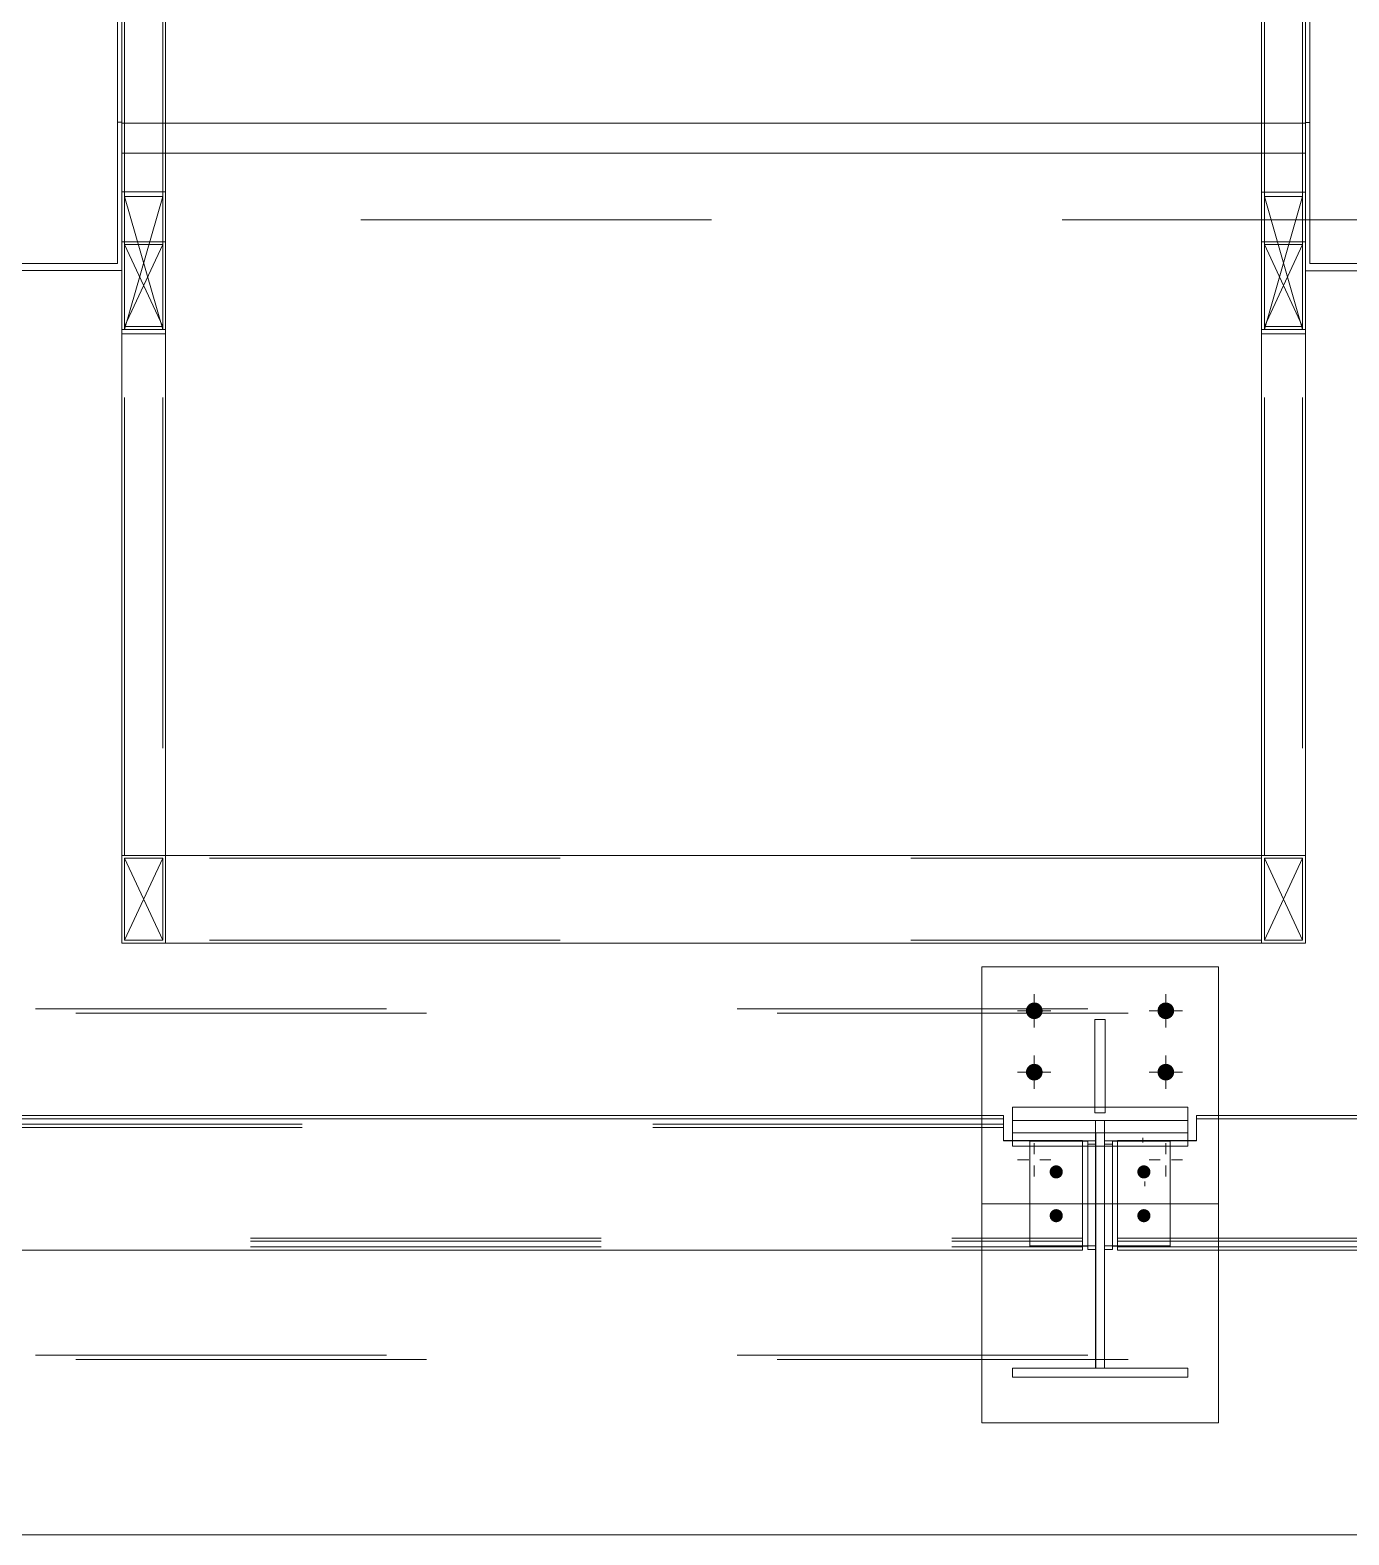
# Model space of a CAD drawing. Header units: millimetres. Extents: x 652937 to 1670132, y 1473552 to 2851037.
# Drawn here: x 663472.947 to 663474.451, y 1524461.732 to 1524463.448 of the extents above; entities that cross this region are included whole.
import ezdxf

# ---------------------------------------------------------------- set-up
doc = ezdxf.new("R2010")
doc.units = ezdxf.units.MM
doc.linetypes.add('XKITLINE00', pattern=[0])
doc.linetypes.add('XKITLINE02', pattern=[4, 2, -2])
doc.layers.add('Bolt', color=7, linetype='Continuous', lineweight=0)
doc.layers.add('Part', color=7, linetype='Continuous', lineweight=0)

# ---------------------------------------------------------------- blocks, each defined once
blk = doc.blocks.new('*A768424')
at = {"layer": 'Part', "color": 7, "linetype": 'XKITLINE02', "lineweight": 0}
blk.add_line((394.581399, 141.236798), (475.601482, 141.236798), dxfattribs=at)
blk = doc.blocks.new('*A889544')
at = {"layer": 'Part', "color": 7, "linetype": 'XKITLINE00', "lineweight": 0}
blk.add_line((475.101557, 133.736798), (440.581603, 133.736798), dxfattribs=at)
blk = doc.blocks.new('*A890545')
at = {"layer": 'Part', "color": 7, "linetype": 'XKITLINE02', "lineweight": 0}
for p, q in [((474.726496, 136.736798), (440.956029, 136.736798)), ((440.956029, 136.711798), (474.726495, 136.711798)), ((440.956029, 134.736798), (474.726496, 134.736798)), ((474.726495, 134.761798), (440.956126, 134.761798))]:
    blk.add_line(p, q, dxfattribs=at)
blk = doc.blocks.new('*A893548')
at = {"layer": 'Part', "color": 7, "linetype": 'XKITLINE00', "lineweight": 0}
for p, q in [((466.246617, 136.128559), (458.401617, 136.128559)), ((458.401617, 136.128559), (458.40164, 136.108933)), ((466.24664, 136.108933), (466.246617, 136.128559)), ((466.24664, 136.108933), (458.40164, 136.108933)), ((458.40164, 136.108933), (458.40164, 135.984105)), ((466.24664, 135.984105), (466.24664, 136.108933)), ((458.401638, 135.985675), (458.351732, 135.985675)), ((458.40164, 135.984105), (458.351732, 135.984105)), ((466.296732, 135.985675), (466.246638, 135.985675)), ((466.296732, 135.984105), (466.24664, 135.984105)), ((457.951638, 135.382506), (457.951638, 135.359961)), ((457.951638, 135.359961), (466.696656, 135.359961)), ((466.696656, 135.382506), (466.696656, 135.359961))]:
    blk.add_line(p, q, dxfattribs=at)
at = {"layer": 'Part', "color": 7, "linetype": 'XKITLINE02', "lineweight": 0}
for p, q in [((458.401617, 136.078628), (458.401617, 136.128559)), ((466.246617, 136.128559), (466.246617, 136.078628)), ((466.246617, 136.078628), (458.401617, 136.078628)), ((458.401638, 136.060572), (458.401617, 136.078628)), ((466.246638, 136.060572), (458.401638, 136.060572)), ((458.401638, 135.985675), (458.401638, 136.060572)), ((466.246617, 136.078628), (466.246638, 136.060572)), ((466.246638, 135.985675), (466.246638, 136.060572)), ((457.951638, 135.985675), (457.951636, 135.411463)), ((458.351732, 135.985675), (457.951638, 135.985675)), ((457.95164, 135.984105), (457.951638, 135.985675)), ((457.95164, 135.984105), (457.951638, 135.382506)), ((458.351732, 135.984105), (457.95164, 135.984105)), ((458.40164, 135.984105), (458.401638, 135.985675)), ((466.24664, 135.984105), (466.246638, 135.985675)), ((466.696656, 135.985675), (466.296732, 135.985675)), ((466.696658, 135.984105), (466.296732, 135.984105)), ((466.696654, 135.411463), (466.696656, 135.985675)), ((466.696656, 135.985675), (466.696658, 135.984105)), ((466.696658, 135.984105), (466.696656, 135.382506)), ((457.951636, 135.411463), (457.951615, 135.429519)), ((457.951615, 135.429519), (457.951615, 135.379587)), ((457.951615, 135.429519), (466.696633, 135.429519)), ((466.696633, 135.379587), (466.696633, 135.429519)), ((466.696633, 135.429519), (466.696654, 135.411463)), ((457.951615, 135.379587), (457.951638, 135.359961)), ((457.951615, 135.379587), (466.696633, 135.379587)), ((457.951636, 135.411463), (466.696654, 135.411463)), ((466.696633, 135.379587), (466.696656, 135.359961))]:
    blk.add_line(p, q, dxfattribs=at)
blk = doc.blocks.new('*A946601')
at = {"layer": 'Part', "color": 7, "linetype": 'XKITLINE02', "lineweight": 0}
for p, q in [((461.192701, 142.802535), (461.192717, 142.272179)), ((461.217716, 142.260135), (461.217699, 142.791891)), ((461.192717, 142.272179), (461.192736, 141.759837)), ((461.217731, 141.83667), (461.217716, 142.260135)), ((461.217754, 142.185976), (461.217764, 141.923913)), ((461.217755, 141.252837), (461.217731, 141.83667)), ((461.192736, 141.759837), (461.192756, 141.267531)), ((461.192756, 141.267531), (461.192769, 140.98796)), ((461.217769, 140.947189), (461.217755, 141.252837))]:
    blk.add_line(p, q, dxfattribs=at)
at = {"layer": 'Part', "color": 7, "linetype": 'XKITLINE00', "lineweight": 0}
for p, q in [((461.19276, 142.014355), (461.192742, 142.501012)), ((461.217745, 142.417504), (461.217754, 142.185976)), ((461.192769, 141.793087), (461.19276, 142.014355)), ((461.217764, 141.923913), (461.217769, 141.793085)), ((461.192769, 140.98796), (461.192769, 141.793087)), ((461.217769, 141.793085), (461.192769, 141.793087)), ((461.217769, 140.947189), (461.217769, 141.793085)), ((460.467769, 140.947248), (461.217769, 140.947189)), ((460.492769, 140.988015), (461.192769, 140.98796))]:
    blk.add_line(p, q, dxfattribs=at)
blk = doc.blocks.new('*A948603')
at = {"layer": 'Part', "color": 7, "linetype": 'XKITLINE02', "lineweight": 0}
for p, q in [((467.967699, 142.791891), (467.967716, 142.260135)), ((467.992717, 142.272179), (467.992701, 142.802535)), ((467.967716, 142.260135), (467.967734, 141.746441)), ((467.992736, 141.759837), (467.992717, 142.272179)), ((467.967754, 142.185976), (467.96776, 142.014355)), ((467.96776, 142.014355), (467.967764, 141.923913)), ((467.967734, 141.746441), (467.967755, 141.252837)), ((467.992756, 141.267531), (467.992736, 141.759837)), ((467.992769, 140.987429), (467.992756, 141.267531)), ((467.967755, 141.252837), (467.967769, 140.946662))]:
    blk.add_line(p, q, dxfattribs=at)
at = {"layer": 'Part', "color": 7, "linetype": 'XKITLINE00', "lineweight": 0}
for p, q in [((467.992742, 142.501012), (467.99276, 142.014355)), ((467.967745, 142.417504), (467.967754, 142.185976)), ((467.99276, 142.014355), (467.992769, 141.792481)), ((467.967764, 141.923913), (467.967769, 141.792483)), ((467.967769, 141.792483), (467.967769, 140.946662)), ((467.992769, 141.792481), (467.967769, 141.792483)), ((467.992769, 140.987429), (467.992769, 141.792481)), ((467.967769, 140.946662), (468.717769, 140.946604)), ((467.992769, 140.987429), (468.692769, 140.987375))]:
    blk.add_line(p, q, dxfattribs=at)
blk = doc.blocks.new('*A949604')
at = {"layer": 'Part', "color": 7, "linetype": 'XKITLINE00', "lineweight": 0}
for p, q in [((467.967675, 149.786797), (461.217652, 149.786797)), ((461.217675, 146.836809), (461.217675, 149.786797)), ((467.967652, 149.786797), (467.967675, 149.786797)), ((467.967675, 149.786797), (467.967675, 146.836809)), ((461.217676, 146.259713), (461.217675, 146.836809)), ((467.967675, 146.836809), (467.967676, 146.259713)), ((461.217677, 146.068234), (461.217679, 145.685025)), ((467.967677, 146.068234), (467.967679, 145.685025)), ((461.217682, 145.45728), (461.217685, 145.115096)), ((467.967682, 145.45728), (467.967685, 145.115096)), ((461.217688, 144.874256), (461.217693, 144.552265)), ((467.967688, 144.874256), (467.967693, 144.552265)), ((461.217697, 144.306798), (461.217703, 143.998843)), ((467.967697, 144.306798), (467.967703, 143.998843)), ((461.217708, 143.753196), (461.217715, 143.457103)), ((467.967708, 143.753196), (467.967715, 143.457103)), ((461.217721, 143.21416), (461.217729, 142.929268)), ((467.967721, 143.21416), (467.967729, 142.929268)), ((461.217737, 142.691168), (461.217745, 142.417504)), ((467.967736, 142.691168), (467.967745, 142.417504)), ((461.217754, 142.185976), (461.217764, 141.923913)), ((467.967754, 142.185976), (467.967764, 141.923913)), ((461.217769, 141.788302), (467.967769, 141.787731)), ((461.217769, 141.616714), (461.217769, 141.788302)), ((467.967769, 141.616143), (467.967769, 141.787731)), ((467.967769, 141.616143), (461.217769, 141.616714))]:
    blk.add_line(p, q, dxfattribs=at)
at = {"layer": 'Part', "color": 7, "linetype": 'XKITLINE02', "lineweight": 0}
for p, q in [((461.217652, 148.536797), (461.217652, 149.786797)), ((467.967652, 148.536797), (467.967652, 149.786797)), ((461.217658, 148.536797), (461.217658, 149.686797)), ((461.217658, 149.686797), (461.217669, 149.686797)), ((461.217658, 149.686797), (467.967669, 149.686797)), ((461.217669, 149.686797), (461.217669, 146.83681)), ((467.967658, 148.536797), (467.967658, 149.686797)), ((467.967669, 149.686797), (467.967669, 146.83681)), ((467.967658, 148.536797), (461.217652, 148.536797)), ((467.967652, 148.536797), (467.967658, 148.536797)), ((461.217669, 146.83681), (461.21767, 146.24164)), ((467.96767, 146.271676), (467.967669, 146.83681)), ((461.21767, 146.24164), (461.217674, 145.649019)), ((461.217676, 146.259713), (461.217677, 146.068234)), ((467.967673, 145.708792), (467.96767, 146.271676)), ((467.967676, 146.259713), (467.967676, 146.24818)), ((467.967676, 146.24818), (467.967677, 146.068234)), ((461.217674, 145.649019), (461.217679, 145.061485)), ((461.217679, 145.685025), (461.217682, 145.45728)), ((467.967679, 145.15036), (467.967673, 145.708792)), ((467.967679, 145.685025), (467.96768, 145.662072)), ((467.96768, 145.662072), (467.967682, 145.45728)), ((467.967686, 144.598583), (467.967679, 145.15036)), ((461.217679, 145.061485), (461.217688, 144.481553)), ((461.217685, 145.115096), (461.217688, 144.874256)), ((467.967685, 145.115096), (467.967685, 145.080994)), ((467.967685, 145.080994), (467.967688, 144.874256)), ((461.217693, 144.552265), (461.217697, 144.306798)), ((467.967698, 143.911706), (467.967686, 144.598583)), ((467.967693, 144.552265), (467.967694, 144.507434)), ((461.217688, 144.481553), (461.217698, 143.911706)), ((467.967694, 144.507434), (467.967697, 144.306798)), ((461.217703, 143.998843), (461.217708, 143.753196)), ((467.967703, 143.998843), (467.967704, 143.94385)), ((467.967704, 143.94385), (467.967708, 143.753196)), ((461.217698, 143.911706), (461.217711, 143.354385)), ((467.967711, 143.354385), (467.967698, 143.911706)), ((461.217715, 143.457103), (461.217721, 143.21416)), ((467.967715, 143.457103), (467.967716, 143.392653)), ((461.217711, 143.354385), (461.217726, 142.811976)), ((467.967726, 142.811976), (467.967711, 143.354385)), ((467.967716, 143.392653), (467.967721, 143.21416)), ((461.217729, 142.929268), (461.217737, 142.691168)), ((467.967729, 142.929268), (467.967731, 142.856205)), ((461.217726, 142.811976), (461.217743, 142.286802)), ((467.967743, 142.286802), (467.967726, 142.811976)), ((467.967731, 142.856205), (467.967736, 142.691168)), ((461.217745, 142.417504), (461.217754, 142.185976)), ((467.967745, 142.417504), (467.967748, 142.336802)), ((467.967748, 142.336802), (467.967754, 142.185976)), ((461.217743, 142.286802), (461.217762, 141.781113)), ((467.967762, 141.781113), (467.967743, 142.286802)), ((461.217764, 141.923913), (461.217767, 141.83667)), ((467.967764, 141.923913), (467.967769, 141.792483)), ((461.217762, 141.781113), (461.217769, 141.616714)), ((461.217769, 141.793085), (461.217767, 141.83667)), ((461.217769, 141.793085), (461.217769, 141.788302)), ((467.967769, 141.616143), (467.967762, 141.781113)), ((467.967769, 141.792483), (467.967769, 141.787731))]:
    blk.add_line(p, q, dxfattribs=at)
blk = doc.blocks.new('*A1043698')
at = {"layer": 'Part', "color": 7, "linetype": 'XKITLINE02', "lineweight": 0}
for p, q in [((467.967661, 146.836801), (467.717661, 146.836801)), ((467.717661, 146.836801), (467.717661, 143.76488)), ((467.717662, 146.257558), (467.717661, 146.836801)), ((467.967661, 146.836801), (467.967661, 143.76488)), ((467.967661, 146.836801), (467.967662, 146.24818)), ((467.733661, 143.812091), (467.951661, 146.327673)), ((467.951661, 143.812091), (467.733661, 146.327673)), ((467.733661, 146.327673), (467.733661, 143.812091)), ((467.733661, 146.327673), (467.951661, 146.327673)), ((467.951661, 146.327673), (467.951661, 143.812091)), ((467.717666, 145.680602), (467.717662, 146.257558)), ((467.733661, 146.256554), (467.733665, 145.678597)), ((467.951665, 145.678597), (467.951661, 146.256554)), ((467.967662, 146.24818), (467.967666, 145.662072)), ((467.717671, 145.108209), (467.717666, 145.680602)), ((467.733665, 145.678597), (467.73367, 145.105211)), ((467.95167, 145.105211), (467.951665, 145.678597)), ((467.967666, 145.662072), (467.967672, 145.080994)), ((467.717679, 144.542637), (467.717671, 145.108209)), ((467.73367, 145.105211), (467.733678, 144.538658)), ((467.951678, 144.538658), (467.95167, 145.105211)), ((467.967672, 145.080994), (467.967679, 144.507434)), ((467.717689, 143.98612), (467.717679, 144.542637)), ((467.733678, 144.538658), (467.733688, 143.981175)), ((467.951688, 143.981175), (467.951678, 144.538658)), ((467.967679, 144.507434), (467.96769, 143.94385)), ((467.717701, 143.440853), (467.717689, 143.98612)), ((467.733688, 143.981175), (467.7337, 143.434963)), ((467.9517, 143.434963), (467.951688, 143.981175)), ((467.96769, 143.94385), (467.967702, 143.392653)), ((467.717661, 143.76488), (467.967661, 143.76488)), ((467.717661, 143.76488), (467.717672, 143.25679)), ((467.733661, 143.812091), (467.951661, 143.812091)), ((467.733673, 143.26268), (467.733661, 143.812091)), ((467.951661, 143.812091), (467.951673, 143.26268)), ((467.967672, 143.25679), (467.967661, 143.76488)), ((467.717714, 142.908988), (467.717701, 143.440853)), ((467.7337, 143.434963), (467.733714, 142.902175)), ((467.951714, 142.902175), (467.9517, 143.434963)), ((467.967702, 143.392653), (467.967716, 142.856205)), ((467.717672, 143.25679), (467.717687, 142.696098)), ((467.733688, 142.702911), (467.733673, 143.26268)), ((467.951673, 143.26268), (467.951688, 142.702911)), ((467.967687, 142.696098), (467.967672, 143.25679)), ((467.71773, 142.392624), (467.717714, 142.908988)), ((467.733714, 142.902175), (467.73373, 142.384916)), ((467.95173, 142.384916), (467.951714, 142.902175)), ((467.967716, 142.856205), (467.967732, 142.336802)), ((467.717687, 142.696098), (467.717704, 142.151747)), ((467.733705, 142.159455), (467.733688, 142.702911)), ((467.951688, 142.702911), (467.951705, 142.159455)), ((467.967704, 142.151747), (467.967687, 142.696098)), ((467.717748, 141.8938), (467.71773, 142.392624)), ((467.73373, 142.384916), (467.733749, 141.83667)), ((467.951747, 141.885227), (467.95173, 142.384916)), ((467.967732, 142.336802), (467.967751, 141.83667)), ((467.717704, 142.151747), (467.717723, 141.625886)), ((467.733724, 141.63446), (467.733705, 142.159455)), ((467.951705, 142.159455), (467.951724, 141.63446)), ((467.967723, 141.625886), (467.967704, 142.151747)), ((467.717748, 141.8938), (467.71776, 141.616164)), ((467.951767, 141.414483), (467.951747, 141.885227)), ((467.733749, 141.83667), (467.733769, 141.369064)), ((467.967751, 141.83667), (467.967769, 141.395138)), ((467.717723, 141.625886), (467.717744, 141.12059)), ((467.733744, 141.129995), (467.733724, 141.63446)), ((467.951724, 141.63446), (467.951744, 141.129995)), ((467.967744, 141.12059), (467.967723, 141.625886)), ((467.951769, 141.369047), (467.951767, 141.414483)), ((467.717744, 141.12059), (467.717769, 140.586754)), ((467.733767, 140.648053), (467.733744, 141.129995)), ((467.951744, 141.129995), (467.951769, 140.610921)), ((467.967766, 140.637854), (467.967744, 141.12059)), ((467.733769, 140.610935), (467.733767, 140.648053)), ((467.967769, 140.586737), (467.967766, 140.637854))]:
    blk.add_line(p, q, dxfattribs=at)
at = {"layer": 'Part', "color": 7, "linetype": 'XKITLINE00', "lineweight": 0}
for p, q in [((467.71776, 141.616164), (467.717768, 141.414483)), ((467.717769, 141.395157), (467.717768, 141.414483)), ((467.717769, 141.395157), (467.717769, 140.586754)), ((467.717769, 141.395157), (467.967769, 141.395138)), ((467.951769, 140.610921), (467.733769, 141.369064)), ((467.733769, 141.369064), (467.951769, 141.369047)), ((467.733769, 140.610935), (467.733769, 141.369064)), ((467.733769, 140.610935), (467.951769, 141.369047)), ((467.951769, 141.369047), (467.951769, 140.610921)), ((467.967769, 140.586737), (467.967769, 141.395138)), ((467.717769, 140.586754), (467.967769, 140.586737)), ((467.951769, 140.610921), (467.733769, 140.610935))]:
    blk.add_line(p, q, dxfattribs=at)
blk = doc.blocks.new('*A1044699')
at = {"layer": 'Part', "color": 7, "linetype": 'XKITLINE02', "lineweight": 0}
for p, q in [((467.717631, 148.224297), (467.717631, 137.611803)), ((467.717661, 148.224297), (467.717661, 141.616164)), ((467.733632, 137.611803), (467.733632, 148.224297)), ((467.73366, 148.224297), (467.73366, 137.611803)), ((467.951632, 148.224297), (467.951632, 137.611803)), ((467.95166, 148.224297), (467.95166, 137.611803)), ((467.967631, 148.224297), (467.967631, 137.611803)), ((467.967661, 148.224297), (467.967661, 140.586737)), ((467.717661, 137.611803), (467.967661, 137.611803))]:
    blk.add_line(p, q, dxfattribs=at)
at = {"layer": 'Part', "color": 7, "linetype": 'XKITLINE00', "lineweight": 0}
for p, q in [((467.717661, 141.616164), (467.717661, 137.611803)), ((467.967661, 140.586737), (467.967661, 137.611803)), ((467.717631, 137.611803), (467.717661, 137.611803)), ((467.717769, 137.611803), (467.717661, 137.611803))]:
    blk.add_line(p, q, dxfattribs=at)
blk = doc.blocks.new('*A1045700')
at = {"layer": 'Part', "color": 7, "linetype": 'XKITLINE02', "lineweight": 0}
for p, q in [((467.717631, 137.611803), (467.717631, 137.111803)), ((467.717646, 137.611803), (467.717631, 137.611803)), ((467.951631, 137.127803), (467.733631, 137.595803)), ((467.733631, 137.127803), (467.951631, 137.595803)), ((467.733631, 137.595803), (467.733769, 137.595803)), ((467.733631, 137.595803), (467.733631, 137.127803)), ((467.733769, 137.595803), (467.733631, 137.595803)), ((467.951631, 137.595803), (467.951769, 137.595803)), ((467.967631, 137.111803), (467.967631, 137.611803)), ((467.733631, 137.127803), (467.733769, 137.127803)), ((467.733631, 137.127803), (467.733769, 137.127803)), ((467.951631, 137.127803), (467.951769, 137.127803)), ((467.967631, 137.111803), (467.967769, 137.111803))]:
    blk.add_line(p, q, dxfattribs=at)
at = {"layer": 'Part', "color": 7, "linetype": 'XKITLINE00', "lineweight": 0}
for p, q in [((467.717769, 137.611803), (467.717646, 137.611803)), ((467.967769, 137.611803), (467.717769, 137.611803)), ((467.717769, 137.611803), (467.717769, 137.111803)), ((467.951769, 137.127803), (467.733769, 137.595803)), ((467.733769, 137.127803), (467.951769, 137.595803)), ((467.951769, 137.595803), (467.733769, 137.595803)), ((467.733769, 137.595803), (467.733769, 137.127803)), ((467.951631, 137.127803), (467.951631, 137.595803)), ((467.951769, 137.127803), (467.951769, 137.595803)), ((467.967769, 137.111803), (467.967769, 137.611803)), ((467.967769, 137.111803), (467.717631, 137.111803)), ((467.733769, 137.127803), (467.951769, 137.127803))]:
    blk.add_line(p, q, dxfattribs=at)
blk = doc.blocks.new('*A1046701')
at = {"layer": 'Part', "color": 7, "linetype": 'XKITLINE02', "lineweight": 0}
for p, q in [((461.467661, 146.836801), (461.217661, 146.836801)), ((461.217661, 146.836801), (461.217661, 143.76488)), ((461.217662, 146.257558), (461.217661, 146.836801)), ((461.467661, 146.836801), (461.467661, 143.76488)), ((461.467661, 146.836801), (461.467662, 146.24818)), ((461.233661, 143.812091), (461.451661, 146.327673)), ((461.451661, 143.812091), (461.233661, 146.327673)), ((461.233661, 146.327673), (461.233661, 143.812091)), ((461.233661, 146.327673), (461.451661, 146.327673)), ((461.451661, 146.327673), (461.451661, 143.812091)), ((461.217666, 145.680602), (461.217662, 146.257558)), ((461.233661, 146.24818), (461.233665, 145.662072)), ((461.451665, 145.678597), (461.451661, 146.24818)), ((461.467662, 146.24818), (461.467666, 145.662072)), ((461.217671, 145.108209), (461.217666, 145.680602)), ((461.233665, 145.662072), (461.233671, 145.080994)), ((461.45167, 145.105211), (461.451665, 145.678597)), ((461.467666, 145.662072), (461.467672, 145.080994)), ((461.217679, 144.542637), (461.217671, 145.108209)), ((461.233671, 145.080994), (461.233678, 144.507434)), ((461.451678, 144.538658), (461.45167, 145.105211)), ((461.467672, 145.080994), (461.467679, 144.507434)), ((461.217689, 143.98612), (461.217679, 144.542637)), ((461.451688, 143.981175), (461.451678, 144.538658)), ((461.233678, 144.507434), (461.233689, 143.94385)), ((461.467679, 144.507434), (461.46769, 143.94385)), ((461.217701, 143.440853), (461.217689, 143.98612)), ((461.233689, 143.94385), (461.233701, 143.392653)), ((461.4517, 143.434963), (461.451688, 143.981175)), ((461.46769, 143.94385), (461.467702, 143.392653)), ((461.217661, 143.76488), (461.467661, 143.76488)), ((461.217661, 143.76488), (461.217672, 143.25679)), ((461.233661, 143.812091), (461.451661, 143.812091)), ((461.233673, 143.26268), (461.233661, 143.812091)), ((461.451661, 143.812091), (461.451673, 143.26268)), ((461.467672, 143.25679), (461.467661, 143.76488)), ((461.217715, 142.908988), (461.217701, 143.440853)), ((461.451714, 142.902175), (461.4517, 143.434963)), ((461.233701, 143.392653), (461.233715, 142.856205)), ((461.467702, 143.392653), (461.467716, 142.856205)), ((461.217672, 143.25679), (461.217687, 142.696098)), ((461.233688, 142.702911), (461.233673, 143.26268)), ((461.451673, 143.26268), (461.451688, 142.702911)), ((461.467687, 142.696098), (461.467672, 143.25679)), ((461.21773, 142.392624), (461.217715, 142.908988)), ((461.45173, 142.384916), (461.451714, 142.902175)), ((461.233715, 142.856205), (461.233731, 142.336802)), ((461.467716, 142.856205), (461.467732, 142.336802)), ((461.217687, 142.696098), (461.217704, 142.151747)), ((461.233705, 142.159455), (461.233688, 142.702911)), ((461.451688, 142.702911), (461.451705, 142.159455)), ((461.467704, 142.151747), (461.467687, 142.696098)), ((461.217748, 141.8938), (461.21773, 142.392624)), ((461.451747, 141.885227), (461.45173, 142.384916)), ((461.233731, 142.336802), (461.233749, 141.83667)), ((461.467732, 142.336802), (461.467751, 141.83667)), ((461.217704, 142.151747), (461.217723, 141.616714)), ((461.233724, 141.63446), (461.233705, 142.159455)), ((461.451705, 142.159455), (461.451724, 141.616694)), ((461.467723, 141.625886), (461.467704, 142.151747)), ((461.217768, 141.414483), (461.217748, 141.8938)), ((461.451767, 141.405079), (461.451747, 141.885227)), ((461.233749, 141.83667), (461.233769, 141.369571)), ((461.467751, 141.83667), (461.46776, 141.616692)), ((461.217723, 141.616714), (461.217744, 141.12059)), ((461.233744, 141.129995), (461.233724, 141.63446)), ((461.451724, 141.616694), (461.451744, 141.129995)), ((461.467744, 141.12059), (461.467723, 141.625886)), ((461.217769, 141.395665), (461.217768, 141.414483)), ((461.451769, 141.369554), (461.451767, 141.405079)), ((461.217744, 141.12059), (461.217769, 140.587201)), ((461.233767, 140.648053), (461.233744, 141.129995)), ((461.451744, 141.129995), (461.451769, 140.611367)), ((461.467766, 140.637854), (461.467744, 141.12059)), ((461.233769, 140.611382), (461.233767, 140.648053)), ((461.467769, 140.587184), (461.467766, 140.637854))]:
    blk.add_line(p, q, dxfattribs=at)
at = {"layer": 'Part', "color": 7, "linetype": 'XKITLINE00', "lineweight": 0}
for p, q in [((461.46776, 141.616692), (461.467769, 141.395645)), ((461.217769, 141.395665), (461.217769, 140.587201)), ((461.217769, 141.395665), (461.467769, 141.395645)), ((461.451769, 140.611367), (461.233769, 141.369571)), ((461.233769, 141.369571), (461.451769, 141.369554)), ((461.233769, 140.611382), (461.233769, 141.369571)), ((461.233769, 140.611382), (461.451769, 141.369554)), ((461.451769, 141.369554), (461.451769, 140.611367)), ((461.467769, 140.587184), (461.467769, 141.395645)), ((461.217769, 140.587201), (461.467769, 140.587184)), ((461.451769, 140.611367), (461.233769, 140.611382))]:
    blk.add_line(p, q, dxfattribs=at)
blk = doc.blocks.new('*A1047702')
at = {"layer": 'Part', "color": 7, "linetype": 'XKITLINE02', "lineweight": 0}
for p, q in [((461.217631, 148.224297), (461.217631, 137.611803)), ((461.217661, 148.224297), (461.217661, 140.947189)), ((461.233632, 137.611803), (461.233632, 148.224297)), ((461.23366, 148.224297), (461.23366, 137.611803)), ((461.451632, 148.224297), (461.451632, 137.611803)), ((461.45166, 148.224297), (461.45166, 137.611803)), ((461.467631, 148.224297), (461.467631, 137.611803)), ((461.467661, 148.224297), (461.467661, 140.587184)), ((461.217661, 137.611803), (461.467661, 137.611803))]:
    blk.add_line(p, q, dxfattribs=at)
at = {"layer": 'Part', "color": 7, "linetype": 'XKITLINE00', "lineweight": 0}
for p, q in [((461.217661, 140.947189), (461.217661, 137.611803)), ((461.467661, 140.587184), (461.467661, 137.611803)), ((461.217631, 137.611803), (461.217661, 137.611803)), ((461.217769, 137.611803), (461.217661, 137.611803))]:
    blk.add_line(p, q, dxfattribs=at)
blk = doc.blocks.new('*A1048703')
at = {"layer": 'Part', "color": 7, "linetype": 'XKITLINE00', "lineweight": 0}
for p, q in [((461.217631, 137.111803), (461.217631, 137.611803)), ((461.217769, 137.611803), (461.217661, 137.611803)), ((461.467769, 137.611803), (461.217769, 137.611803)), ((461.217769, 137.611803), (461.217769, 137.111803)), ((461.451769, 137.127803), (461.233769, 137.595803)), ((461.233769, 137.127803), (461.451769, 137.595803)), ((461.451769, 137.595803), (461.233769, 137.595803)), ((461.233769, 137.595803), (461.233769, 137.127803)), ((461.451631, 137.127803), (461.451631, 137.595803)), ((461.451769, 137.127803), (461.451769, 137.595803)), ((461.467769, 137.111803), (461.467769, 137.611803)), ((461.467769, 137.111803), (461.217631, 137.111803)), ((461.233769, 137.127803), (461.451769, 137.127803))]:
    blk.add_line(p, q, dxfattribs=at)
at = {"layer": 'Part', "color": 7, "linetype": 'XKITLINE02', "lineweight": 0}
for p, q in [((461.217661, 137.611803), (461.217631, 137.611803)), ((461.451631, 137.127803), (461.233631, 137.595803)), ((461.233631, 137.127803), (461.451631, 137.595803)), ((461.233631, 137.595803), (461.233769, 137.595803)), ((461.233631, 137.595803), (461.233631, 137.127803)), ((461.233769, 137.595803), (461.233631, 137.595803)), ((461.451631, 137.595803), (461.451769, 137.595803)), ((461.467631, 137.611803), (461.467631, 137.111803)), ((461.233631, 137.127803), (461.233769, 137.127803)), ((461.233631, 137.127803), (461.233769, 137.127803)), ((461.451631, 137.127803), (461.451769, 137.127803)), ((461.467631, 137.111803), (461.467769, 137.111803))]:
    blk.add_line(p, q, dxfattribs=at)
blk = doc.blocks.new('*A1052707')
at = {"layer": 'Part', "color": 7, "linetype": 'XKITLINE00', "lineweight": 0}
for p, q in [((466.766599, 136.17576), (466.296563, 136.17576)), ((466.296563, 136.17576), (466.296732, 136.029356)), ((467.296563, 136.17576), (466.826599, 136.17576)), ((467.296563, 136.17576), (467.296732, 136.029353)), ((466.296563, 136.100657), (466.296645, 136.029356)), ((466.296732, 135.954253), (466.296732, 136.029356)), ((466.296732, 136.029356), (467.296732, 136.029353)), ((467.296732, 136.029353), (467.296732, 135.95425)), ((467.296732, 135.95425), (466.296732, 135.954253))]:
    blk.add_line(p, q, dxfattribs=at)
at = {"layer": 'Part', "color": 7, "linetype": 'XKITLINE02', "lineweight": 0}
for p, q in [((466.296563, 136.100657), (466.296563, 136.17576)), ((466.826599, 136.17576), (466.766599, 136.17576)), ((467.296563, 136.17576), (467.296563, 136.100657)), ((467.296563, 136.100657), (466.296563, 136.100657)), ((466.296645, 136.029356), (466.296732, 135.954253)), ((467.296563, 136.100657), (467.296732, 135.95425))]:
    blk.add_line(p, q, dxfattribs=at)
blk = doc.blocks.new('*A1053708')
at = {"layer": 'Part', "color": 7, "linetype": 'XKITLINE00', "lineweight": 0}
for p, q in [((466.296563, 134.63681), (466.296563, 134.68681)), ((466.296563, 134.68681), (466.296732, 134.68681)), ((466.296563, 134.68681), (467.296732, 134.68681)), ((466.296732, 134.63681), (466.296732, 134.68681)), ((467.296732, 134.68681), (467.296732, 134.63681)), ((466.296563, 134.63681), (466.296732, 134.63681)), ((467.296732, 134.63681), (466.296563, 134.63681))]:
    blk.add_line(p, q, dxfattribs=at)
at = {"layer": 'Part', "color": 7, "linetype": 'XKITLINE02', "lineweight": 0}
for p, q in [((467.296563, 134.68681), (467.296732, 134.68681)), ((467.296563, 134.63681), (467.296563, 134.68681)), ((467.296563, 134.63681), (467.296732, 134.63681))]:
    blk.add_line(p, q, dxfattribs=at)
blk = doc.blocks.new('*A1054709')
at = {"layer": 'Part', "color": 7, "linetype": 'XKITLINE02', "lineweight": 0}
for p, q in [((466.771563, 136.100657), (466.771563, 135.365235)), ((466.821563, 136.100657), (466.771563, 136.100657)), ((466.771563, 136.100657), (466.771732, 135.954253)), ((466.821563, 134.68681), (466.821563, 136.100657)), ((466.821563, 136.100657), (466.821732, 135.954252)), ((466.771563, 134.68681), (466.771732, 134.68681)), ((466.771732, 134.68681), (466.771563, 134.68681))]:
    blk.add_line(p, q, dxfattribs=at)
at = {"layer": 'Part', "color": 7, "linetype": 'XKITLINE00', "lineweight": 0}
for p, q in [((466.771732, 134.68681), (466.771732, 135.954253)), ((466.771732, 135.954253), (466.821732, 135.954252)), ((466.821732, 135.954252), (466.821732, 134.68681)), ((466.771563, 135.365235), (466.771563, 134.68681)), ((466.821732, 134.68681), (466.771732, 134.68681))]:
    blk.add_line(p, q, dxfattribs=at)
blk = doc.blocks.new('*A1055710')
at = {"layer": 'Part', "color": 7, "linetype": 'XKITLINE02', "lineweight": 0}
for p, q in [((461.467769, 137.611803), (461.467631, 137.611803)), ((461.467631, 137.611803), (461.467646, 137.611803)), ((461.467631, 137.611803), (461.467631, 137.111803)), ((467.717645, 137.595803), (461.467632, 137.595803)), ((461.467632, 137.127803), (461.467632, 137.595803)), ((461.467645, 137.595803), (461.467645, 137.127803)), ((461.467646, 137.111803), (461.467646, 137.611803)), ((467.717631, 137.611803), (467.717646, 137.611803)), ((467.717631, 137.111803), (467.717631, 137.611803)), ((467.717632, 137.595803), (467.717632, 137.127803)), ((467.717645, 137.595803), (467.717632, 137.595803)), ((467.717645, 137.127803), (467.717645, 137.595803)), ((461.467769, 137.111803), (461.467631, 137.111803)), ((461.467631, 137.111803), (461.467646, 137.111803)), ((467.717645, 137.127803), (461.467632, 137.127803)), ((461.467646, 137.111803), (461.467769, 137.111803)), ((467.717632, 137.127803), (467.717645, 137.127803))]:
    blk.add_line(p, q, dxfattribs=at)
at = {"layer": 'Part', "color": 7, "linetype": 'XKITLINE00', "lineweight": 0}
for p, q in [((467.717646, 137.611803), (461.467769, 137.611803)), ((467.717646, 137.611803), (467.717646, 137.111803)), ((461.467769, 137.111803), (467.717646, 137.111803)), ((467.717646, 137.111803), (467.717631, 137.111803))]:
    blk.add_line(p, q, dxfattribs=at)
blk = doc.blocks.new('*A1056711')
at = {"layer": 'Part', "color": 7, "linetype": 'XKITLINE00', "lineweight": 0}
for p, q in [((475.191617, 136.128559), (467.346617, 136.128559)), ((467.346617, 136.128559), (467.34664, 136.108933)), ((475.19164, 136.108933), (475.191617, 136.128559)), ((475.19164, 136.108933), (467.34664, 136.108933)), ((467.34664, 136.108933), (467.34664, 135.984105)), ((475.19164, 135.984105), (475.19164, 136.108933)), ((467.346638, 135.985675), (467.296732, 135.985675)), ((467.34664, 135.984105), (467.296732, 135.984105)), ((475.241732, 135.985675), (475.191638, 135.985675)), ((475.241732, 135.984105), (475.19164, 135.984105)), ((466.896638, 135.382506), (466.896638, 135.359961)), ((466.896638, 135.359961), (475.641656, 135.359961)), ((475.641656, 135.382506), (475.641656, 135.359961))]:
    blk.add_line(p, q, dxfattribs=at)
at = {"layer": 'Part', "color": 7, "linetype": 'XKITLINE02', "lineweight": 0}
for p, q in [((467.346617, 136.078628), (467.346617, 136.128559)), ((475.191617, 136.128559), (475.191617, 136.078628)), ((475.191617, 136.078628), (467.346617, 136.078628)), ((467.346638, 136.060572), (467.346617, 136.078628)), ((475.191638, 136.060572), (467.346638, 136.060572)), ((467.346638, 135.985675), (467.346638, 136.060572)), ((475.191617, 136.078628), (475.191638, 136.060572)), ((475.191638, 135.985675), (475.191638, 136.060572)), ((466.896638, 135.985675), (466.896636, 135.411463)), ((467.296732, 135.985675), (466.896638, 135.985675)), ((466.89664, 135.984105), (466.896638, 135.985675)), ((466.89664, 135.984105), (466.896638, 135.382506)), ((467.296732, 135.984105), (466.89664, 135.984105)), ((467.34664, 135.984105), (467.346638, 135.985675)), ((475.19164, 135.984105), (475.191638, 135.985675)), ((475.641656, 135.985675), (475.241732, 135.985675)), ((475.641658, 135.984105), (475.241732, 135.984105)), ((475.641654, 135.411463), (475.641656, 135.985675)), ((475.641656, 135.985675), (475.641658, 135.984105)), ((475.641658, 135.984105), (475.641656, 135.382506)), ((466.896636, 135.411463), (466.896615, 135.429519)), ((466.896615, 135.429519), (466.896615, 135.379587)), ((466.896615, 135.429519), (475.641633, 135.429519)), ((475.641633, 135.379587), (475.641633, 135.429519)), ((475.641633, 135.429519), (475.641654, 135.411463)), ((466.896615, 135.379587), (466.896638, 135.359961)), ((466.896615, 135.379587), (475.641633, 135.379587)), ((466.896636, 135.411463), (475.641654, 135.411463)), ((475.641633, 135.379587), (475.641656, 135.359961))]:
    blk.add_line(p, q, dxfattribs=at)
blk = doc.blocks.new('*A1057712')
at = {"layer": 'Part', "color": 7, "linetype": 'XKITLINE00', "lineweight": 0}
for q in [(467.717661, 141.111803), (467.717769, 140.611803), (467.717768, 140.611803)]:
    blk.add_line((467.717661, 140.611803), q, dxfattribs=at)
at = {"layer": 'Part', "color": 7, "linetype": 'XKITLINE02', "lineweight": 0}
for p, q in [((467.717661, 141.111803), (467.967744, 141.111803)), ((467.717768, 140.611803), (467.717744, 141.111803)), ((467.951661, 140.627803), (467.733661, 141.095803)), ((467.733661, 140.627803), (467.951661, 141.095803)), ((467.951745, 141.095803), (467.733661, 141.095803)), ((467.733661, 141.095803), (467.733661, 140.627803)), ((467.733745, 141.095803), (467.733767, 140.627803)), ((467.951661, 141.095803), (467.951661, 140.627803)), ((467.951767, 140.627803), (467.951745, 141.095803)), ((467.967661, 140.611803), (467.967661, 141.111803)), ((467.967768, 140.611803), (467.967744, 141.111803)), ((467.967768, 140.611803), (467.717768, 140.611803)), ((467.733661, 140.627803), (467.951767, 140.627803))]:
    blk.add_line(p, q, dxfattribs=at)
blk = doc.blocks.new('*A1059714')
at = {"layer": 'Part', "color": 7, "linetype": 'XKITLINE00', "lineweight": 0}
for p, q in [((466.121583, 136.975781), (466.121576, 136.975781)), ((467.471583, 136.975781), (466.121583, 136.975781)), ((466.121583, 136.975781), (466.121583, 136.128559)), ((467.471576, 136.975781), (467.471583, 136.975781)), ((467.471583, 136.975781), (467.471583, 136.128559)), ((466.121583, 135.359961), (466.121583, 134.375781)), ((467.471583, 135.359961), (467.471583, 134.375781)), ((466.121583, 134.375781), (466.121576, 134.375781)), ((467.471583, 134.375781), (466.121583, 134.375781)), ((467.471576, 134.375781), (467.471583, 134.375781))]:
    blk.add_line(p, q, dxfattribs=at)
at = {"layer": 'Part', "color": 7, "linetype": 'XKITLINE02', "lineweight": 0}
for p, q in [((466.121576, 136.975781), (466.121576, 134.375781)), ((467.471576, 136.975781), (467.471576, 134.375781)), ((466.121583, 136.128559), (466.121583, 135.359961)), ((467.471583, 136.128559), (467.471583, 135.359961))]:
    blk.add_line(p, q, dxfattribs=at)
blk = doc.blocks.new('*A1060715')
at = {"layer": 'Part', "color": 7, "linetype": 'XKITLINE00', "lineweight": 0}
for p, q in [((466.826593, 136.675757), (466.766563, 136.675757)), ((466.7666, 136.143625), (466.766593, 136.675757)), ((466.826563, 136.675757), (466.826593, 136.675757)), ((466.826593, 136.675757), (466.8266, 136.143625)), ((466.8266, 136.143625), (466.7666, 136.143625))]:
    blk.add_line(p, q, dxfattribs=at)
at = {"layer": 'Part', "color": 7, "linetype": 'XKITLINE02', "lineweight": 0}
for p, q in [((466.766563, 136.675757), (466.766563, 136.175757)), ((466.826563, 136.175757), (466.826563, 136.675757)), ((466.826563, 136.175757), (466.766563, 136.175757)), ((466.766563, 136.175757), (466.7666, 136.143625)), ((466.8266, 136.143625), (466.826563, 136.175757))]:
    blk.add_line(p, q, dxfattribs=at)
blk = doc.blocks.new('*A1061716')
at = {"layer": 'Part', "color": 7, "linetype": 'XKITLINE02', "lineweight": 0}
for p, q in [((467.471517, 136.975781), (466.121515, 136.975781)), ((466.121515, 135.625782), (466.121515, 136.975781)), ((466.121517, 135.625782), (466.121517, 136.975781)), ((467.471515, 135.625782), (467.471515, 136.975781)), ((467.471517, 135.625782), (467.471517, 136.975781)), ((467.471517, 135.625782), (466.121515, 135.625782))]:
    blk.add_line(p, q, dxfattribs=at)
blk = doc.blocks.new('*A1062717')
at = {"layer": 'Part', "color": 7, "linetype": 'XKITLINE02', "lineweight": 0}
for p, q in [((466.39664, 135.984039), (466.396638, 135.384861)), ((466.77164, 135.984039), (466.39664, 135.984039)), ((466.39664, 135.984039), (466.396642, 135.981684)), ((466.396642, 135.981684), (466.726642, 135.981684)), ((466.396642, 135.981684), (466.396642, 135.954253)), ((466.726642, 135.981684), (466.72664, 135.382506)), ((466.726642, 135.981684), (466.726662, 135.964413)), ((466.726662, 135.964413), (466.771662, 135.964413)), ((466.726662, 135.964413), (466.726662, 135.954252)), ((466.77164, 135.984039), (466.771638, 135.384861)), ((466.771662, 135.964413), (466.77164, 135.984039)), ((466.771662, 135.964413), (466.771662, 135.954252)), ((466.396638, 135.384861), (466.771638, 135.384861)), ((466.39664, 135.382506), (466.396638, 135.384861)), ((466.72666, 135.365235), (466.72664, 135.382506)), ((466.77166, 135.365235), (466.771638, 135.384861))]:
    blk.add_line(p, q, dxfattribs=at)
at = {"layer": 'Part', "color": 7, "linetype": 'XKITLINE00', "lineweight": 0}
for p, q in [((466.396642, 135.954253), (466.39664, 135.382506)), ((466.726662, 135.954252), (466.72666, 135.365235)), ((466.771662, 135.954252), (466.77166, 135.365235)), ((466.72664, 135.382506), (466.39664, 135.382506)), ((466.77166, 135.365235), (466.72666, 135.365235))]:
    blk.add_line(p, q, dxfattribs=at)
blk = doc.blocks.new('*A1063718')
at = {"layer": 'Part', "color": 7, "linetype": 'XKITLINE02', "lineweight": 0}
for p, q in [((466.821644, 135.384861), (466.821646, 135.984039)), ((467.196646, 135.984039), (466.821646, 135.984039)), ((466.821669, 135.964413), (466.821646, 135.984039)), ((466.821667, 135.365235), (466.821669, 135.964413)), ((466.821669, 135.964413), (466.866669, 135.964413)), ((466.866647, 135.382506), (466.866649, 135.981684)), ((466.866649, 135.981684), (467.196649, 135.981684)), ((466.866669, 135.964413), (466.866649, 135.981684)), ((466.866669, 135.964413), (466.866669, 135.954251)), ((467.196644, 135.384861), (467.196646, 135.984039)), ((467.196649, 135.981684), (467.196646, 135.984039)), ((467.196649, 135.981684), (467.196649, 135.95425)), ((466.821644, 135.384861), (467.196644, 135.384861)), ((466.821667, 135.365235), (466.821644, 135.384861)), ((466.821667, 135.365235), (466.821732, 135.365235)), ((466.866647, 135.382506), (466.866667, 135.365235)), ((467.196644, 135.384861), (467.196647, 135.382506))]:
    blk.add_line(p, q, dxfattribs=at)
at = {"layer": 'Part', "color": 7, "linetype": 'XKITLINE00', "lineweight": 0}
for p, q in [((466.866669, 135.954251), (466.866667, 135.365235)), ((467.196649, 135.95425), (467.196647, 135.382506)), ((466.821732, 135.365235), (466.866667, 135.365235)), ((467.196647, 135.382506), (466.866647, 135.382506))]:
    blk.add_line(p, q, dxfattribs=at)
blk = doc.blocks.new('*A1064719')
at = {"layer": 'Bolt', "color": 7, "linetype": 'XKITLINE02', "lineweight": 0}
for p, q in [((467.041399, 135.975571), (467.041368, 136.001543)), ((467.05175, 135.726123), (467.051719, 135.752094))]:
    blk.add_line(p, q, dxfattribs=at)
blk = doc.blocks.new('*A1065720')
at = {"layer": 'Bolt'}
for points in [[(466.375, 136.735), (466.3777, 136.744), (466.3821, 136.7522), (466.388, 136.7594), (466.3952, 136.7653), (466.4034, 136.7697), (466.4123, 136.7724), (466.4216, 136.7733), (466.4308, 136.7724), (466.4398, 136.7697), (466.448, 136.7653), (466.4552, 136.7594), (466.4611, 136.7522), (466.4655, 136.744), (466.4682, 136.735), (466.4691, 136.7258), (466.4682, 136.7165), (466.4655, 136.7076), (466.4611, 136.6994), (466.4552, 136.6922), (466.448, 136.6863), (466.4398, 136.6819), (466.4308, 136.6792), (466.4216, 136.6783), (466.4123, 136.6792), (466.4034, 136.6819), (466.3952, 136.6863), (466.388, 136.6922), (466.3821, 136.6994), (466.3777, 136.7076), (466.375, 136.7165), (466.3741, 136.7258)], [(467.125, 136.735), (467.1277, 136.744), (467.1321, 136.7522), (467.138, 136.7594), (467.1452, 136.7653), (467.1534, 136.7697), (467.1623, 136.7724), (467.1716, 136.7733), (467.1808, 136.7724), (467.1898, 136.7697), (467.198, 136.7653), (467.2052, 136.7594), (467.2111, 136.7522), (467.2155, 136.744), (467.2182, 136.735), (467.2191, 136.7258), (467.2182, 136.7165), (467.2155, 136.7076), (467.2111, 136.6994), (467.2052, 136.6922), (467.198, 136.6863), (467.1898, 136.6819), (467.1808, 136.6792), (467.1716, 136.6783), (467.1623, 136.6792), (467.1534, 136.6819), (467.1452, 136.6863), (467.138, 136.6922), (467.1321, 136.6994), (467.1277, 136.7076), (467.125, 136.7165), (467.1241, 136.7258)], [(466.375, 136.385), (466.3777, 136.394), (466.3821, 136.4022), (466.388, 136.4094), (466.3952, 136.4153), (466.4034, 136.4197), (466.4123, 136.4224), (466.4216, 136.4233), (466.4308, 136.4224), (466.4398, 136.4197), (466.448, 136.4153), (466.4552, 136.4094), (466.4611, 136.4022), (466.4655, 136.394), (466.4682, 136.385), (466.4691, 136.3758), (466.4682, 136.3665), (466.4655, 136.3576), (466.4611, 136.3494), (466.4552, 136.3422), (466.448, 136.3363), (466.4398, 136.3319), (466.4308, 136.3292), (466.4216, 136.3283), (466.4123, 136.3292), (466.4034, 136.3319), (466.3952, 136.3363), (466.388, 136.3422), (466.3821, 136.3494), (466.3777, 136.3576), (466.375, 136.3665), (466.3741, 136.3758)], [(467.125, 136.385), (467.1277, 136.394), (467.1321, 136.4022), (467.138, 136.4094), (467.1452, 136.4153), (467.1534, 136.4197), (467.1623, 136.4224), (467.1716, 136.4233), (467.1808, 136.4224), (467.1898, 136.4197), (467.198, 136.4153), (467.2052, 136.4094), (467.2111, 136.4022), (467.2155, 136.394), (467.2182, 136.385), (467.2191, 136.3758), (467.2182, 136.3665), (467.2155, 136.3576), (467.2111, 136.3494), (467.2052, 136.3422), (467.198, 136.3363), (467.1898, 136.3319), (467.1808, 136.3292), (467.1716, 136.3283), (467.1623, 136.3292), (467.1534, 136.3319), (467.1452, 136.3363), (467.138, 136.3422), (467.1321, 136.3494), (467.1277, 136.3576), (467.125, 136.3665), (467.1241, 136.3758)]]:
    blk.add_hatch(color=7, dxfattribs=at).paths.add_polyline_path(points, flags=17)
at = {"layer": 'Bolt', "color": 7, "linetype": 'XKITLINE00', "lineweight": 0}
for p, q in [((466.4215, 136.6308), (466.4215, 136.8208)), ((467.1715, 136.6308), (467.1715, 136.8208)), ((466.3265, 136.7258), (466.5165, 136.7258)), ((467.0765, 136.7258), (467.2665, 136.7258)), ((466.4215, 136.2808), (466.4215, 136.4708)), ((467.1715, 136.2808), (467.1715, 136.4708)), ((466.3265, 136.3758), (466.5165, 136.3758)), ((467.0765, 136.3758), (467.2665, 136.3758)), ((466.4215, 135.9708), (466.4215, 135.9075)), ((467.1715, 135.9708), (467.1715, 135.9075)), ((466.3265, 135.8758), (466.3898, 135.8758)), ((466.5165, 135.8758), (466.4533, 135.8758)), ((467.0765, 135.8758), (467.1398, 135.8758)), ((467.2665, 135.8758), (467.2033, 135.8758)), ((466.4215, 135.7808), (466.4215, 135.8441)), ((467.1715, 135.7808), (467.1715, 135.8441))]:
    blk.add_line(p, q, dxfattribs=at)
blk = doc.blocks.new('*A1066721')
at = {"layer": 'Bolt'}
for points in [[(467.0539, 135.8437), (467.061, 135.8416), (467.0674, 135.8381), (467.0731, 135.8335), (467.0778, 135.8278), (467.0813, 135.8213), (467.0834, 135.8143), (467.0841, 135.807), (467.0834, 135.7997), (467.0813, 135.7927), (467.0779, 135.7862), (467.0732, 135.7805), (467.0675, 135.7758), (467.061, 135.7724), (467.054, 135.7702), (467.0467, 135.7695), (467.0394, 135.7702), (467.0323, 135.7723), (467.0258, 135.7758), (467.0202, 135.7804), (467.0155, 135.7861), (467.012, 135.7926), (467.0099, 135.7996), (467.0091, 135.8069), (467.0099, 135.8142), (467.012, 135.8212), (467.0154, 135.8277), (467.0201, 135.8334), (467.0258, 135.8381), (467.0323, 135.8415), (467.0393, 135.8437), (467.0466, 135.8444)], [(467.0539, 135.594), (467.061, 135.5919), (467.0674, 135.5884), (467.0731, 135.5838), (467.0778, 135.5781), (467.0813, 135.5717), (467.0834, 135.5646), (467.0841, 135.5573), (467.0834, 135.55), (467.0813, 135.543), (467.0779, 135.5365), (467.0732, 135.5308), (467.0675, 135.5262), (467.061, 135.5227), (467.054, 135.5206), (467.0467, 135.5198), (467.0394, 135.5205), (467.0323, 135.5227), (467.0258, 135.5261), (467.0202, 135.5308), (467.0155, 135.5364), (467.012, 135.5429), (467.0099, 135.5499), (467.0091, 135.5572), (467.0099, 135.5645), (467.012, 135.5716), (467.0154, 135.5781), (467.0201, 135.5837), (467.0258, 135.5884), (467.0323, 135.5919), (467.0393, 135.594), (467.0466, 135.5947)]]:
    blk.add_hatch(color=7, dxfattribs=at).paths.add_polyline_path(points, flags=17)
at = {"layer": 'Bolt', "color": 7, "linetype": 'XKITLINE00', "lineweight": 0}
for p, q in [((467.0466, 135.8049), (467.0466, 135.8173)), ((467.0466, 135.5552), (467.0466, 135.5677))]:
    blk.add_line(p, q, dxfattribs=at)
blk = doc.blocks.new('*A1067722')
at = {"layer": 'Bolt'}
for points in [[(466.5539, 135.8437), (466.561, 135.8416), (466.5674, 135.8381), (466.5731, 135.8335), (466.5778, 135.8278), (466.5813, 135.8213), (466.5834, 135.8143), (466.5841, 135.807), (466.5834, 135.7997), (466.5813, 135.7927), (466.5778, 135.7862), (466.5732, 135.7805), (466.5675, 135.7758), (466.561, 135.7724), (466.554, 135.7702), (466.5467, 135.7695), (466.5394, 135.7702), (466.5323, 135.7723), (466.5258, 135.7758), (466.5202, 135.7804), (466.5155, 135.7861), (466.512, 135.7926), (466.5099, 135.7996), (466.5091, 135.8069), (466.5099, 135.8142), (466.512, 135.8212), (466.5154, 135.8277), (466.5201, 135.8334), (466.5258, 135.8381), (466.5323, 135.8415), (466.5393, 135.8437), (466.5466, 135.8444)], [(466.5539, 135.594), (466.561, 135.5919), (466.5674, 135.5884), (466.5731, 135.5838), (466.5778, 135.5781), (466.5813, 135.5717), (466.5834, 135.5646), (466.5841, 135.5573), (466.5834, 135.55), (466.5813, 135.543), (466.5778, 135.5365), (466.5732, 135.5308), (466.5675, 135.5262), (466.561, 135.5227), (466.554, 135.5206), (466.5467, 135.5198), (466.5394, 135.5205), (466.5323, 135.5227), (466.5258, 135.5261), (466.5202, 135.5308), (466.5155, 135.5364), (466.512, 135.5429), (466.5099, 135.5499), (466.5091, 135.5572), (466.5099, 135.5645), (466.512, 135.5716), (466.5154, 135.5781), (466.5201, 135.5837), (466.5258, 135.5884), (466.5323, 135.5919), (466.5393, 135.594), (466.5466, 135.5947)]]:
    blk.add_hatch(color=7, dxfattribs=at).paths.add_polyline_path(points, flags=17)
at = {"layer": 'Bolt', "color": 7, "linetype": 'XKITLINE00', "lineweight": 0}
for p, q in [((466.5466, 135.8049), (466.5466, 135.8173)), ((466.5466, 135.5552), (466.5466, 135.5677))]:
    blk.add_line(p, q, dxfattribs=at)
blk = doc.blocks.new('*A1069724')
at = {"layer": 'Part', "color": 7, "linetype": 'XKITLINE02', "lineweight": 0}
for p, q in [((461.217661, 141.111803), (461.217661, 140.947189)), ((461.467744, 141.111803), (461.217661, 141.111803)), ((461.217768, 140.611803), (461.217744, 141.111803)), ((461.451661, 140.627803), (461.233661, 141.095803)), ((461.233661, 140.627803), (461.451661, 141.095803)), ((461.451745, 141.095803), (461.233661, 141.095803)), ((461.233661, 141.095803), (461.233661, 140.627803)), ((461.233745, 141.095803), (461.233767, 140.627803)), ((461.451661, 141.095803), (461.451661, 140.627803)), ((461.451767, 140.627803), (461.451745, 141.095803)), ((461.467661, 140.611803), (461.467661, 141.111803)), ((461.467768, 140.611803), (461.467744, 141.111803)), ((461.467768, 140.611803), (461.217768, 140.611803)), ((461.233661, 140.627803), (461.451767, 140.627803))]:
    blk.add_line(p, q, dxfattribs=at)
at = {"layer": 'Part', "color": 7, "linetype": 'XKITLINE00', "lineweight": 0}
for p, q in [((461.217661, 140.947189), (461.217661, 140.611803)), ((461.217661, 140.611803), (461.217769, 140.611803)), ((461.217661, 140.611803), (461.217768, 140.611803))]:
    blk.add_line(p, q, dxfattribs=at)
blk = doc.blocks.new('a2')
at = {"color": 7, "lineweight": 0, "xscale": 0.2, "yscale": 0.2, "zscale": 0.2}
for name in ['*A946601', '*A949604', '*A948603', '*A1047702', '*A1044699', '*A1046701', '*A1043698', '*A768424', '*A889544', '*A1069724', '*A1057712', '*A1048703', '*A1055710', '*A1045700', '*A1061716', '*A1059714', '*A1065720', '*A890545', '*A1060715', '*A1052707', '*A893548', '*A1054709', '*A1056711', '*A1064719', '*A1062717', '*A1063718', '*A1067722', '*A1066721', '*A1053708']:
    blk.add_blockref(name, (174008.504, -117199.2429), dxfattribs=at)

msp = doc.modelspace()

# ---------------------------------------------------------------- block references
at = {"color": 7}
msp.add_blockref('a2', (489372.3036, 1641634.2272), dxfattribs=at)

doc.saveas('drawing.dxf')
